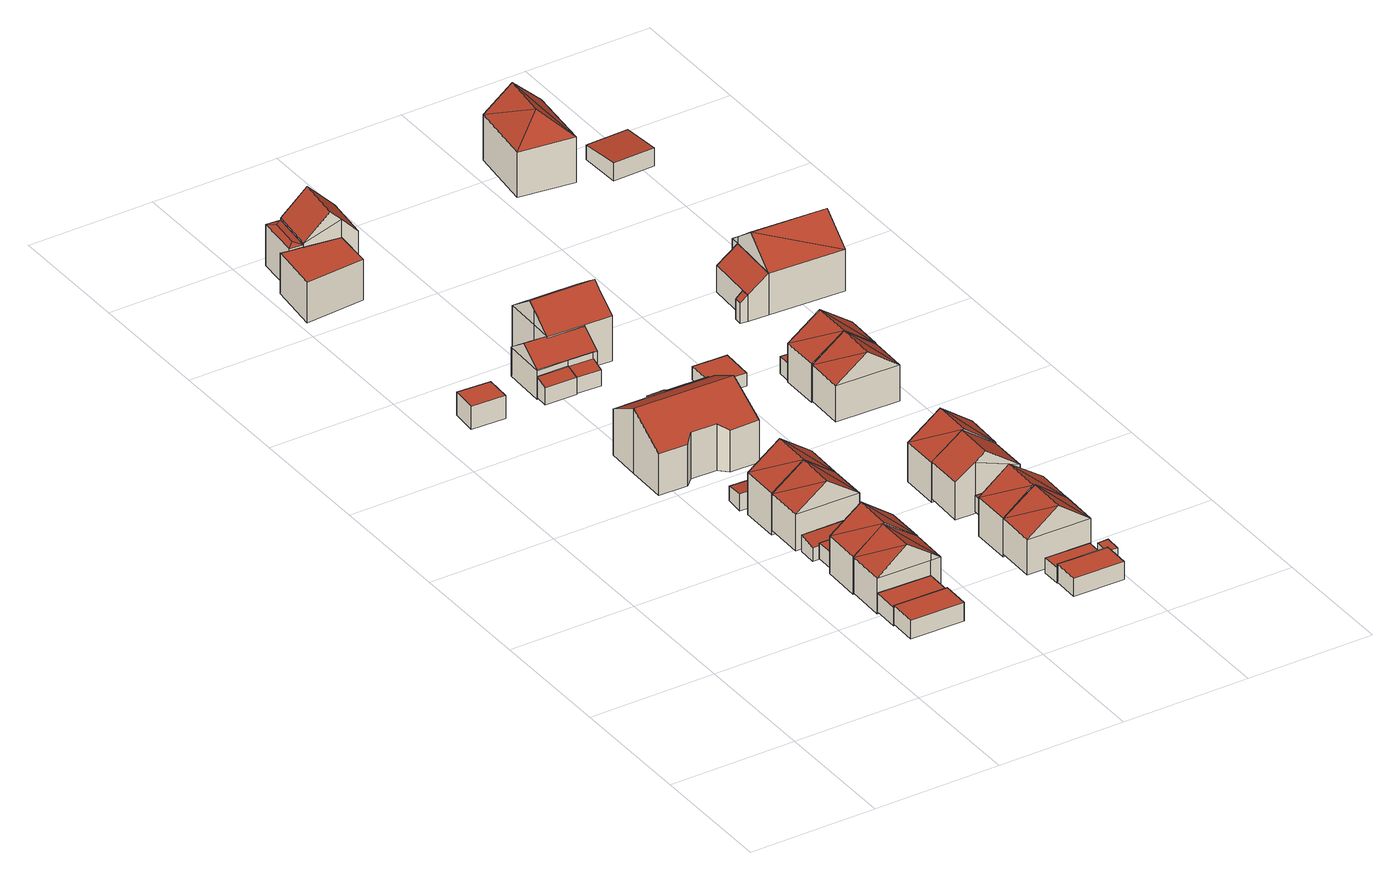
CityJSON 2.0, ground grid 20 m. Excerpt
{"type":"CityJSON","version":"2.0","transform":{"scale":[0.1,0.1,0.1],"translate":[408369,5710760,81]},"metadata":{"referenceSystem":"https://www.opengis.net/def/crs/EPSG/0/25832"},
"CityObjects":{
"building1":{"type":"Building","attributes":{"Gemeindeschluessel":"05978036","Geometrietyp2DReferenz":"3000","function":"31001_2460","roofType":"1000","measuredHeight":2.95},"geometry":[{"type":"MultiSurface","lod":"2","boundaries":[[[0,1,2,3]],[[1,4,5,2]],[[4,6,7,5]],[[6,0,3,7]],[[6,4,1,0]],[[3,2,5,7]]],"semantics":{"surfaces":[{"type":"WallSurface"},{"type":"RoofSurface"},{"type":"GroundSurface"}],"values":[0,0,0,0,1,2]}}]},
"building2":{"type":"Building","attributes":{"Gemeindeschluessel":"05978036","Geometrietyp2DReferenz":"3000","function":"31001_2460","roofType":"1000","measuredHeight":2.92},"geometry":[{"type":"MultiSurface","lod":"2","boundaries":[[[8,9,10,11]],[[9,12,13,10]],[[12,14,15,13]],[[14,8,11,15]],[[14,12,9,8]],[[11,10,13,15]]],"semantics":{"surfaces":[{"type":"WallSurface"},{"type":"RoofSurface"},{"type":"GroundSurface"}],"values":[0,0,0,0,1,2]}}]},
"building3":{"type":"Building","attributes":{"Gemeindeschluessel":"05978036","Geometrietyp2DReferenz":"3000","function":"31001_1000","roofType":"5000","measuredHeight":9.52},"geometry":[{"type":"MultiSurface","lod":"2","boundaries":[[[16,17,18,19]],[[17,20,21,18]],[[20,22,23,21]],[[22,24,25,23]],[[24,16,19,25]],[[26,20,17]],[[20,26,27,28]],[[16,27,26]],[[27,16,24]],[[22,28,27,24]],[[20,28,22]],[[16,26,17]],[[19,18,21,23,25]]],"semantics":{"surfaces":[{"type":"WallSurface"},{"type":"RoofSurface"},{"type":"GroundSurface"}],"values":[0,0,0,0,0,1,1,1,1,0,0,0,2]}}]},
"building4":{"type":"Building","attributes":{"Gemeindeschluessel":"05978036","Geometrietyp2DReferenz":"3000","function":"31001_1000","roofType":"3100","measuredHeight":9.85},"geometry":[{"type":"MultiSurface","lod":"2","boundaries":[[[29,30,31,32]],[[30,33,34,31]],[[33,35,36,34]],[[35,29,32,36]],[[33,30,37]],[[29,35,38]],[[38,30,29]],[[30,38,37]],[[35,37,38]],[[37,35,33]],[[32,31,34,36]]],"semantics":{"surfaces":[{"type":"WallSurface"},{"type":"RoofSurface"},{"type":"GroundSurface"}],"values":[0,0,0,0,0,0,1,1,1,1,2]}}]},
"building5":{"type":"Building","attributes":{"Gemeindeschluessel":"05978036","Geometrietyp2DReferenz":"3000","function":"31001_1100","roofType":"1000","measuredHeight":3.66},"geometry":[{"type":"MultiSurface","lod":"2","boundaries":[[[39,40,41,42]],[[40,43,44,41]],[[43,45,46,44]],[[45,39,42,46]],[[45,43,40,39]],[[42,41,44,46]]],"semantics":{"surfaces":[{"type":"WallSurface"},{"type":"RoofSurface"},{"type":"GroundSurface"}],"values":[0,0,0,0,1,2]}}]},
"building6":{"type":"Building","attributes":{"Gemeindeschluessel":"05978036","Geometrietyp2DReferenz":"3000","function":"31001_2460","roofType":"1000","measuredHeight":2.5},"geometry":[{"type":"MultiSurface","lod":"2","boundaries":[[[47,48,49,50]],[[48,51,52,49]],[[51,53,54,52]],[[53,47,50,54]],[[53,51,48,47]],[[50,49,52,54]]],"semantics":{"surfaces":[{"type":"WallSurface"},{"type":"RoofSurface"},{"type":"GroundSurface"}],"values":[0,0,0,0,1,2]}}]},
"building7":{"type":"Building","attributes":{"Gemeindeschluessel":"05978036","Geometrietyp2DReferenz":"3000","function":"31001_2460","roofType":"2100","measuredHeight":2.67},"geometry":[{"type":"MultiSurface","lod":"2","boundaries":[[[55,56,57,58]],[[56,59,60,57]],[[59,61,62,60]],[[61,55,58,62]],[[61,59,56,55]],[[58,57,60,62]]],"semantics":{"surfaces":[{"type":"WallSurface"},{"type":"RoofSurface"},{"type":"GroundSurface"}],"values":[0,0,0,0,1,2]}}]},
"building8":{"type":"Building","attributes":{"Gemeindeschluessel":"05978036","Geometrietyp2DReferenz":"3000","function":"31001_1000","roofType":"3100","measuredHeight":9.6},"geometry":[{"type":"MultiSurface","lod":"2","boundaries":[[[63,64,65,66]],[[64,67,68,65]],[[67,69,70,68]],[[69,63,66,70]],[[67,64,71]],[[63,69,72]],[[72,64,63]],[[64,72,71]],[[69,71,72]],[[71,69,67]],[[66,65,68,70]]],"semantics":{"surfaces":[{"type":"WallSurface"},{"type":"RoofSurface"},{"type":"GroundSurface"}],"values":[0,0,0,0,0,0,1,1,1,1,2]}}]},
"building9":{"type":"Building","attributes":{"Gemeindeschluessel":"05978036","Geometrietyp2DReferenz":"3000","function":"31001_1000","roofType":"3100","measuredHeight":10.42},"geometry":[{"type":"MultiSurface","lod":"2","boundaries":[[[73,63,74,75]],[[63,76,77,74]],[[76,78,79,77]],[[78,73,75,79]],[[76,63,72]],[[73,78,80]],[[80,63,73]],[[63,80,72]],[[78,72,80]],[[72,78,76]],[[75,74,77,79]]],"semantics":{"surfaces":[{"type":"WallSurface"},{"type":"RoofSurface"},{"type":"GroundSurface"}],"values":[0,0,0,0,0,0,1,1,1,1,2]}}]},
"building10":{"type":"Building","attributes":{"Gemeindeschluessel":"05978036","Geometrietyp2DReferenz":"3000","function":"31001_2460","roofType":"2100","measuredHeight":2.7},"geometry":[{"type":"MultiSurface","lod":"2","boundaries":[[[81,82,83,84]],[[82,85,86,83]],[[85,87,88,86]],[[87,81,84,88]],[[87,85,82,81]],[[84,83,86,88]]],"semantics":{"surfaces":[{"type":"WallSurface"},{"type":"RoofSurface"},{"type":"GroundSurface"}],"values":[0,0,0,0,1,2]}}]},
"building11":{"type":"Building","attributes":{"Gemeindeschluessel":"05978036","Geometrietyp2DReferenz":"3000","function":"31001_1000"},"children":["building11-1","building11-2"]},
"building11-1":{"type":"BuildingPart","attributes":{"roofType":"2100","measuredHeight":7.32},"parents":["building11"],"geometry":[{"type":"MultiSurface","lod":"2","boundaries":[[[89,90,91,92]],[[90,93,94,91]],[[93,95,96,94]],[[95,97,98,96]],[[97,99,100,98]],[[97,95,93,90,89,99]],[[100,92,91,94,96,98]],[[89,92,100,99]]],"semantics":{"surfaces":[{"type":"WallSurface"},{"type":"RoofSurface"},{"type":"GroundSurface"},{"type":"ClosureSurface"}],"values":[0,0,0,0,0,1,2,3]}}]},
"building11-2":{"type":"BuildingPart","attributes":{"roofType":"3100","measuredHeight":10.33},"parents":["building11"],"geometry":[{"type":"MultiSurface","lod":"2","boundaries":[[[101,102,103,104]],[[102,105,106,103]],[[105,107,108,106]],[[107,109,110,108]],[[109,111,112,110]],[[111,113,89,92,112]],[[114,115,116,100,99]],[[115,117,118,116]],[[117,119,120,118]],[[119,101,104,120]],[[115,114,113,111,109]],[[109,107,105,102,101,119,117,115]],[[104,103,106,108,110,112,92,100,116,118,120]],[[99,89,113,114]],[[99,100,92,89]]],"semantics":{"surfaces":[{"type":"WallSurface"},{"type":"RoofSurface"},{"type":"GroundSurface"},{"type":"ClosureSurface"}],"values":[0,0,0,0,0,0,0,0,0,0,1,1,2,0,3]}}]},
"building12":{"type":"Building","attributes":{"Gemeindeschluessel":"05978036","Geometrietyp2DReferenz":"3000","function":"31001_1000","roofType":"1000","measuredHeight":6.49},"geometry":[{"type":"MultiSurface","lod":"2","boundaries":[[[121,122,123,124]],[[122,125,126,123]],[[125,127,128,126]],[[127,129,130,128]],[[129,131,132,130]],[[131,133,134,132]],[[133,121,124,134]],[[133,131,129,127,125,122,121]],[[124,123,126,128,130,132,134]]],"semantics":{"surfaces":[{"type":"WallSurface"},{"type":"RoofSurface"},{"type":"GroundSurface"}],"values":[0,0,0,0,0,0,0,1,2]}}]},
"building13":{"type":"Building","attributes":{"Gemeindeschluessel":"05978036","Geometrietyp2DReferenz":"3000","function":"31001_9998","roofType":"2100","measuredHeight":3.35},"geometry":[{"type":"MultiSurface","lod":"2","boundaries":[[[135,136,137,138]],[[136,139,140,137]],[[139,141,142,140]],[[141,135,138,142]],[[141,139,136,135]],[[138,137,140,142]]],"semantics":{"surfaces":[{"type":"WallSurface"},{"type":"RoofSurface"},{"type":"GroundSurface"}],"values":[0,0,0,0,1,2]}}]},
"building14":{"type":"Building","attributes":{"Gemeindeschluessel":"05978036","Geometrietyp2DReferenz":"3000","function":"51009_1610","roofType":"5000","measuredHeight":6.86},"geometry":[{"type":"MultiSurface","lod":"2","boundaries":[[[143,144,145,146]],[[144,147,148,145]],[[147,149,150,148]],[[149,143,146,150]],[[151,149,147]],[[152,151,147,144]],[[152,144,143]],[[151,152,143,149]],[[146,145,148,150]]],"semantics":{"surfaces":[{"type":"WallSurface"},{"type":"RoofSurface"},{"type":"GroundSurface"}],"values":[0,0,0,0,1,1,1,1,2]}}]},
"building15":{"type":"Building","attributes":{"Gemeindeschluessel":"05978036","Geometrietyp2DReferenz":"3000","function":"31001_1000","roofType":"5000","measuredHeight":7.11},"geometry":[{"type":"MultiSurface","lod":"2","boundaries":[[[153,154,155,156]],[[154,157,158,155]],[[157,159,160,158]],[[159,161,162,160]],[[161,163,164,162]],[[163,165,166,164]],[[165,167,168,166]],[[167,153,156,168]],[[169,170,171,172]],[[161,173,174,172,171,175,176,177]],[[161,177,163]],[[163,177,176,165]],[[165,176,175,167]],[[167,175,171,170,153]],[[157,174,173,159]],[[154,169,172,174,157]],[[159,173,161]],[[153,170,169,154]],[[156,155,158,160,162,164,166,168]]],"semantics":{"surfaces":[{"type":"WallSurface"},{"type":"RoofSurface"},{"type":"GroundSurface"}],"values":[0,0,0,0,0,0,0,0,1,1,0,0,0,0,0,0,0,0,2]}}]},
"building16":{"type":"Building","attributes":{"Gemeindeschluessel":"05978036","Geometrietyp2DReferenz":"3000","function":"51009_1610","roofType":"2100","measuredHeight":3.25},"geometry":[{"type":"MultiSurface","lod":"2","boundaries":[[[178,179,180,181]],[[179,136,182,180]],[[136,135,183,182]],[[135,178,181,183]],[[135,136,179,178]],[[181,180,182,183]]],"semantics":{"surfaces":[{"type":"WallSurface"},{"type":"RoofSurface"},{"type":"GroundSurface"}],"values":[0,0,0,0,1,2]}}]},
"building17":{"type":"Building","attributes":{"Gemeindeschluessel":"05978036","Geometrietyp2DReferenz":"3000","function":"31001_1000","roofType":"5000","measuredHeight":11.06},"geometry":[{"type":"MultiSurface","lod":"2","boundaries":[[[184,185,186,187]],[[185,188,189,186]],[[188,190,132,189]],[[190,191,130,132]],[[191,184,187,130]],[[192,193,184,191]],[[190,188,185,193,192]],[[185,184,193]],[[191,190,192]],[[187,186,189,132,130]]],"semantics":{"surfaces":[{"type":"WallSurface"},{"type":"RoofSurface"},{"type":"GroundSurface"}],"values":[0,0,0,0,0,1,1,0,0,2]}}]},
"building18":{"type":"Building","attributes":{"Gemeindeschluessel":"05978036","Geometrietyp2DReferenz":"3000","function":"31001_2460","roofType":"1000","measuredHeight":2.88},"geometry":[{"type":"MultiSurface","lod":"2","boundaries":[[[194,195,196,197]],[[195,198,199,196]],[[198,200,201,199]],[[200,194,197,201]],[[200,198,195,194]],[[197,196,199,201]]],"semantics":{"surfaces":[{"type":"WallSurface"},{"type":"RoofSurface"},{"type":"GroundSurface"}],"values":[0,0,0,0,1,2]}}]},
"building19":{"type":"Building","attributes":{"Gemeindeschluessel":"05978036","Geometrietyp2DReferenz":"3000","function":"31001_2460","roofType":"1000","measuredHeight":2.37},"geometry":[{"type":"MultiSurface","lod":"2","boundaries":[[[202,203,204,205]],[[203,206,207,204]],[[206,208,209,207]],[[208,202,205,209]],[[208,206,203,202]],[[205,204,207,209]]],"semantics":{"surfaces":[{"type":"WallSurface"},{"type":"RoofSurface"},{"type":"GroundSurface"}],"values":[0,0,0,0,1,2]}}]},
"building20":{"type":"Building","attributes":{"Gemeindeschluessel":"05978036","Geometrietyp2DReferenz":"3000","function":"31001_1000","roofType":"3100","measuredHeight":9.53},"geometry":[{"type":"MultiSurface","lod":"2","boundaries":[[[210,211,212,213]],[[211,214,215,212]],[[214,216,217,215]],[[216,210,213,217]],[[214,211,218]],[[210,216,219]],[[219,211,210]],[[211,219,218]],[[216,218,219]],[[218,216,214]],[[213,212,215,217]]],"semantics":{"surfaces":[{"type":"WallSurface"},{"type":"RoofSurface"},{"type":"GroundSurface"}],"values":[0,0,0,0,0,0,1,1,1,1,2]}}]},
"building21":{"type":"Building","attributes":{"Gemeindeschluessel":"05978036","Geometrietyp2DReferenz":"3000","function":"31001_1000","roofType":"5000","measuredHeight":10.57},"geometry":[{"type":"MultiSurface","lod":"2","boundaries":[[[220,221,222,223]],[[221,224,225,222]],[[224,226,227,225]],[[226,228,229,227]],[[228,230,231,229]],[[230,232,233,231]],[[232,234,235,233]],[[234,220,223,235]],[[220,236,237,238,221]],[[239,237,236,240,232,230,228]],[[226,239,228]],[[232,240,234]],[[234,240,236,220]],[[224,238,237,239,226]],[[221,238,224]],[[223,222,225,227,229,231,233,235]]],"semantics":{"surfaces":[{"type":"WallSurface"},{"type":"RoofSurface"},{"type":"GroundSurface"}],"values":[0,0,0,0,0,0,0,0,1,1,0,0,0,0,0,2]}}]},
"building22":{"type":"Building","attributes":{"Gemeindeschluessel":"05978036","Geometrietyp2DReferenz":"3000","function":"31001_2460","roofType":"1000","measuredHeight":2.26},"geometry":[{"type":"MultiSurface","lod":"2","boundaries":[[[241,242,243,244]],[[242,245,246,243]],[[245,247,248,246]],[[247,241,244,248]],[[247,245,242,241]],[[244,243,246,248]]],"semantics":{"surfaces":[{"type":"WallSurface"},{"type":"RoofSurface"},{"type":"GroundSurface"}],"values":[0,0,0,0,1,2]}}]},
"building23":{"type":"Building","attributes":{"Gemeindeschluessel":"05978036","Geometrietyp2DReferenz":"3000","function":"31001_1000","roofType":"5000","measuredHeight":9.97},"geometry":[{"type":"MultiSurface","lod":"2","boundaries":[[[249,250,251,252]],[[250,216,253,251]],[[216,254,255,253]],[[254,249,252,255]],[[254,256,257]],[[256,254,216]],[[257,250,249]],[[250,257,256]],[[249,254,257]],[[216,250,256]],[[252,251,253,255]]],"semantics":{"surfaces":[{"type":"WallSurface"},{"type":"RoofSurface"},{"type":"GroundSurface"}],"values":[0,0,0,0,1,1,1,1,0,0,2]}}]},
"building24":{"type":"Building","attributes":{"Gemeindeschluessel":"05978036","Geometrietyp2DReferenz":"3000","function":"31001_9998","roofType":"2100","measuredHeight":2.39},"geometry":[{"type":"MultiSurface","lod":"2","boundaries":[[[258,259,260,261]],[[259,262,263,260]],[[262,264,265,263]],[[264,258,261,265]],[[264,262,259,258]],[[261,260,263,265]]],"semantics":{"surfaces":[{"type":"WallSurface"},{"type":"RoofSurface"},{"type":"GroundSurface"}],"values":[0,0,0,0,1,2]}}]},
"building25":{"type":"Building","attributes":{"Gemeindeschluessel":"05978036","Geometrietyp2DReferenz":"3000","function":"31001_2460","roofType":"1000","measuredHeight":2.55},"geometry":[{"type":"MultiSurface","lod":"2","boundaries":[[[266,267,268,269]],[[267,270,271,268]],[[270,272,273,271]],[[272,266,269,273]],[[272,270,267,266]],[[269,268,271,273]]],"semantics":{"surfaces":[{"type":"WallSurface"},{"type":"RoofSurface"},{"type":"GroundSurface"}],"values":[0,0,0,0,1,2]}}]},
"building26":{"type":"Building","attributes":{"Gemeindeschluessel":"05978036","Geometrietyp2DReferenz":"3000","function":"31001_2460","roofType":"1000","measuredHeight":2.59},"geometry":[{"type":"MultiSurface","lod":"2","boundaries":[[[267,274,275,276]],[[274,277,278,275]],[[277,270,279,278]],[[270,267,276,279]],[[270,277,274,267]],[[276,275,278,279]]],"semantics":{"surfaces":[{"type":"WallSurface"},{"type":"RoofSurface"},{"type":"GroundSurface"}],"values":[0,0,0,0,1,2]}}]},
"building27":{"type":"Building","attributes":{"Gemeindeschluessel":"05978036","Geometrietyp2DReferenz":"3000","function":"31001_1000","roofType":"5000","measuredHeight":9.5},"geometry":[{"type":"MultiSurface","lod":"2","boundaries":[[[280,281,282,283]],[[281,284,285,282]],[[284,286,287,285]],[[286,288,289,287]],[[288,280,283,289]],[[288,286,290,291]],[[280,291,290,284,281]],[[280,288,291]],[[286,284,290]],[[283,282,285,287,289]]],"semantics":{"surfaces":[{"type":"WallSurface"},{"type":"RoofSurface"},{"type":"GroundSurface"}],"values":[0,0,0,0,0,1,1,0,0,2]}}]},
"building28":{"type":"Building","attributes":{"Gemeindeschluessel":"05978036","Geometrietyp2DReferenz":"3000","function":"31001_1000","roofType":"3100","measuredHeight":10.1},"geometry":[{"type":"MultiSurface","lod":"2","boundaries":[[[292,293,294,295]],[[293,296,297,294]],[[296,298,299,297]],[[298,292,295,299]],[[296,293,300]],[[292,298,301]],[[301,293,292]],[[293,301,300]],[[298,300,301]],[[300,298,296]],[[295,294,297,299]]],"semantics":{"surfaces":[{"type":"WallSurface"},{"type":"RoofSurface"},{"type":"GroundSurface"}],"values":[0,0,0,0,0,0,1,1,1,1,2]}}]},
"building29":{"type":"Building","attributes":{"Gemeindeschluessel":"05978036","Geometrietyp2DReferenz":"3000","function":"31001_2460","roofType":"1000","measuredHeight":2.08},"geometry":[{"type":"MultiSurface","lod":"2","boundaries":[[[302,303,304,305]],[[303,306,307,304]],[[306,308,309,307]],[[308,302,305,309]],[[308,306,303,302]],[[305,304,307,309]]],"semantics":{"surfaces":[{"type":"WallSurface"},{"type":"RoofSurface"},{"type":"GroundSurface"}],"values":[0,0,0,0,1,2]}}]},
"building30":{"type":"Building","attributes":{"Gemeindeschluessel":"05978036","Geometrietyp2DReferenz":"3000","function":"31001_1000","roofType":"3100","measuredHeight":9.54},"geometry":[{"type":"MultiSurface","lod":"2","boundaries":[[[310,311,312,313]],[[311,314,315,312]],[[314,316,317,315]],[[316,310,313,317]],[[314,311,318]],[[310,316,319]],[[319,311,310]],[[311,319,318]],[[316,318,319]],[[318,316,314]],[[313,312,315,317]]],"semantics":{"surfaces":[{"type":"WallSurface"},{"type":"RoofSurface"},{"type":"GroundSurface"}],"values":[0,0,0,0,0,0,1,1,1,1,2]}}]},
"building31":{"type":"Building","attributes":{"Gemeindeschluessel":"05978036","Geometrietyp2DReferenz":"3000","function":"31001_2460","roofType":"1000","measuredHeight":2.72},"geometry":[{"type":"MultiSurface","lod":"2","boundaries":[[[320,321,322,323]],[[321,324,325,322]],[[324,326,327,325]],[[326,320,323,327]],[[326,324,321,320]],[[323,322,325,327]]],"semantics":{"surfaces":[{"type":"WallSurface"},{"type":"RoofSurface"},{"type":"GroundSurface"}],"values":[0,0,0,0,1,2]}}]},
"building32":{"type":"Building","attributes":{"Gemeindeschluessel":"05978036","Geometrietyp2DReferenz":"3000","function":"31001_1000","roofType":"3100","measuredHeight":9.93},"geometry":[{"type":"MultiSurface","lod":"2","boundaries":[[[328,329,330,331]],[[329,332,333,330]],[[332,334,335,333]],[[334,328,331,335]],[[332,329,319]],[[328,334,336]],[[336,329,328]],[[329,336,319]],[[334,319,336]],[[319,334,332]],[[331,330,333,335]]],"semantics":{"surfaces":[{"type":"WallSurface"},{"type":"RoofSurface"},{"type":"GroundSurface"}],"values":[0,0,0,0,0,0,1,1,1,1,2]}}]},
"building33":{"type":"Building","attributes":{"Gemeindeschluessel":"05978036","Geometrietyp2DReferenz":"3000","function":"31001_2000"},"children":["building33-1","building33-2"]},
"building33-1":{"type":"BuildingPart","attributes":{"roofType":"2100","measuredHeight":6.73},"parents":["building33"],"geometry":[{"type":"MultiSurface","lod":"2","boundaries":[[[337,338,339,340]],[[337,341,342,338]],[[341,343,344,342]],[[343,345,346,344]],[[343,341,337,340,345]],[[346,339,338,342,344]],[[340,339,346,345]]],"semantics":{"surfaces":[{"type":"WallSurface"},{"type":"RoofSurface"},{"type":"GroundSurface"},{"type":"ClosureSurface"}],"values":[0,0,0,0,1,2,3]}}]},
"building33-2":{"type":"BuildingPart","attributes":{"roofType":"2100","measuredHeight":4.2},"parents":["building33"],"geometry":[{"type":"MultiSurface","lod":"2","boundaries":[[[347,340,339,348]],[[345,349,350,346]],[[349,347,348,350]],[[349,345,340,347]],[[348,339,346,350]],[[346,339,340,345]]],"semantics":{"surfaces":[{"type":"WallSurface"},{"type":"RoofSurface"},{"type":"GroundSurface"},{"type":"ClosureSurface"}],"values":[0,0,0,1,2,3]}}]},
"building34":{"type":"Building","attributes":{"Gemeindeschluessel":"05978036","Geometrietyp2DReferenz":"3000","function":"31001_1000","roofType":"3100","measuredHeight":10.43},"geometry":[{"type":"MultiSurface","lod":"2","boundaries":[[[351,352,353,354]],[[352,343,344,353]],[[343,341,342,344]],[[341,355,356,342]],[[355,351,354,356]],[[355,357,351]],[[355,358,359,357]],[[352,357,359]],[[359,343,352]],[[341,358,355]],[[343,359,358,341]],[[351,357,352]],[[354,353,344,342,356]]],"semantics":{"surfaces":[{"type":"WallSurface"},{"type":"RoofSurface"},{"type":"GroundSurface"}],"values":[0,0,0,0,0,1,1,1,1,0,0,0,2]}}]},
"building35":{"type":"Building","attributes":{"Gemeindeschluessel":"05978036","Geometrietyp2DReferenz":"3000","function":"31001_1000","roofType":"5000","measuredHeight":11.18},"geometry":[{"type":"MultiSurface","lod":"2","boundaries":[[[360,361,362,363]],[[361,364,365,362]],[[364,366,367,365]],[[366,360,363,367]],[[364,361,368]],[[360,366,369]],[[369,361,360]],[[361,369,368]],[[366,368,369]],[[368,366,364]],[[363,362,365,367]]],"semantics":{"surfaces":[{"type":"WallSurface"},{"type":"RoofSurface"},{"type":"GroundSurface"}],"values":[0,0,0,0,1,0,1,1,1,1,2]}}]},
"building36":{"type":"Building","attributes":{"Gemeindeschluessel":"05978036","Geometrietyp2DReferenz":"3000","function":"31001_2460","roofType":"2100","measuredHeight":2.88},"geometry":[{"type":"MultiSurface","lod":"2","boundaries":[[[370,371,372,373]],[[371,374,375,372]],[[374,376,377,375]],[[376,370,373,377]],[[376,374,371,370]],[[373,372,375,377]]],"semantics":{"surfaces":[{"type":"WallSurface"},{"type":"RoofSurface"},{"type":"GroundSurface"}],"values":[0,0,0,0,1,2]}}]}
},
"vertices":[
[215,43,103],[216,87,103],[216,87,73],[215,43,73],[301,85,103],[301,85,73],[300,42,103],[300,42,73],
[216,87,99],[217,130,99],[217,130,70],[216,87,70],[302,128,99],[302,128,70],[301,85,99],[301,85,70],
[219,191,123],[320,189,123],[320,189,66],[219,191,66],[318,128,123],[318,128,66],[302,128,123],[302,128,66],[217,130,123],[217,130,66],[266,190,161],[265,129,161],[302,128,135],
[321,252,123],[320,190,123],[320,190,63],[321,252,63],[219,192,123],[219,192,63],[220,253,123],[220,253,63],[269,191,161],[270,252,161],
[46,913,58],[99,910,58],[99,910,21],[46,913,21],[97,869,58],[97,869,21],[43,872,58],[43,872,21],
[301,295,85],[301,266,85],[301,266,60],[301,295,60],[231,267,85],[231,267,60],[231,296,85],[231,296,60],
[221,297,80],[222,326,85],[222,326,58],[221,297,58],[302,325,85],[302,325,58],[301,296,80],[301,296,58],
[324,400,110],[323,338,110],[323,338,51],[324,400,51],[222,340,110],[222,340,51],[223,401,110],[223,401,51],[272,339,147],[274,401,147],
[326,462,110],[324,400,43],[326,462,43],[223,402,110],[223,402,43],[224,463,110],[224,463,43],[275,463,147],
[223,481,66],[225,511,62],[225,511,39],[223,481,39],[294,508,62],[294,508,39],[294,478,66],[294,478,39],
[226,699,104],[227,720,93],[227,720,31],[226,699,31],[255,720,93],[255,720,31],[255,712,97],[255,712,31],[320,710,97],[320,710,31],[320,696,104],[320,696,31],
[258,593,106],[217,594,106],[217,594,31],[258,593,31],[204,582,98],[204,582,31],[158,583,98],[158,583,31],[160,648,135],[160,648,31],[161,701,105],[161,701,31],[226,699,106],[320,696,106],[318,644,135],[318,644,31],[317,579,99],[317,579,31],[271,580,98],[271,580,31],
[10,1229,75],[19,1311,75],[19,1311,10],[10,1229,10],[32,1309,75],[32,1309,10],[54,1307,75],[54,1307,10],[54,1306,75],[54,1306,10],[110,1299,75],[110,1299,10],[105,1237,75],[105,1237,10],
[207,884,59],[207,863,52],[207,863,25],[207,884,25],[157,864,52],[157,864,25],[158,885,59],[158,885,25],
[39,1378,78],[62,1376,78],[62,1376,12],[39,1378,12],[54,1307,78],[54,1307,12],[32,1309,78],[32,1309,12],[44,1319,81],[49,1366,81],
[160,953,68],[195,951,68],[195,951,22],[160,953,22],[194,916,68],[194,916,22],[253,914,68],[253,914,22],[252,882,68],[252,882,22],[246,882,68],[246,882,22],[207,884,68],[207,884,22],[158,885,68],[158,885,22],[195,951,69],[160,953,69],[159,919,93],[194,918,93],[253,914,91],[194,916,91],[158,885,69],[207,884,69],[246,882,69],
[246,882,59],[245,861,52],[245,861,26],[246,882,26],[207,863,26],[207,884,26],
[62,1376,81],[143,1367,79],[143,1367,10],[62,1376,10],[135,1296,78],[135,1296,10],[110,1299,104],[54,1306,81],[93,1301,121],[101,1371,121],
[458,54,103],[538,52,103],[538,52,74],[458,54,74],[537,10,103],[537,10,74],[457,12,103],[457,12,74],
[458,55,96],[458,85,96],[458,85,72],[458,55,72],[529,83,96],[529,83,72],[528,53,96],[528,53,72],
[540,157,125],[539,96,125],[539,96,68],[540,157,68],[438,98,125],[438,98,68],[439,160,125],[439,160,68],[488,97,163],[490,159,163],
[197,1008,93],[300,1005,93],[300,1005,21],[197,1008,21],[298,975,93],[298,975,21],[297,948,93],[297,948,21],[296,912,93],[296,912,21],[253,914,93],[253,914,21],[194,916,93],[194,916,21],[195,951,93],[195,951,21],[195,962,126],[298,959,126],[298,975,115],[297,948,118],[195,951,118],
[294,759,52],[349,757,52],[349,757,30],[294,759,30],[348,729,52],[348,729,30],[293,730,52],[293,730,30],
[542,219,125],[540,158,125],[540,158,63],[542,219,63],[439,160,63],[440,222,125],[440,222,63],[487,159,163],[488,221,163],
[555,78,96],[555,54,95],[555,54,73],[555,78,73],[537,55,95],[537,55,73],[538,78,96],[538,78,73],
[470,221,85],[471,251,85],[471,251,60],[470,221,60],[541,249,85],[541,249,60],[541,219,85],[541,219,60],
[472,281,85],[472,281,59],[471,251,59],[542,279,85],[542,279,59],[541,249,59],
[472,281,138],[441,282,116],[441,282,56],[472,281,56],[443,344,115],[443,344,56],[544,341,111],[544,341,56],[543,279,111],[543,279,56],[491,342,151],[489,281,151],
[546,403,113],[544,341,113],[544,341,50],[546,403,50],[443,344,113],[443,344,50],[444,405,113],[444,405,50],[494,342,151],[495,404,151],
[409,801,51],[407,749,51],[407,749,30],[409,801,30],[353,751,51],[353,751,30],[354,803,51],[354,803,30],
[551,650,101],[550,589,101],[550,589,43],[551,650,43],[449,592,101],[449,592,43],[450,653,101],[450,653,43],[499,590,139],[501,652,139],
[517,743,62],[516,714,62],[516,714,35],[517,743,35],[457,716,62],[457,716,35],[458,745,62],[458,745,35],
[553,712,102],[551,651,102],[551,651,40],[553,712,40],[450,654,102],[450,654,40],[451,715,102],[451,715,40],[502,714,139],
[506,978,65],[506,978,23],[502,907,23],[502,907,65],[539,976,90],[539,976,23],[534,891,90],[534,891,23],[502,893,65],[502,893,23],
[491,907,55],[491,907,23],[490,894,55],[490,894,23],
[659,984,90],[653,885,90],[653,885,23],[659,984,23],[540,991,90],[540,991,23],[656,935,128],[539,976,101],[537,941,128],
[519,1435,80],[508,1331,80],[508,1331,7],[519,1435,7],[420,1342,80],[420,1342,7],[433,1446,80],[433,1446,7],[468,1368,119],[476,1441,119],
[547,1298,42],[545,1363,37],[545,1363,13],[547,1298,13],[613,1365,37],[613,1365,13],[614,1300,42],[614,1300,13]
]}
